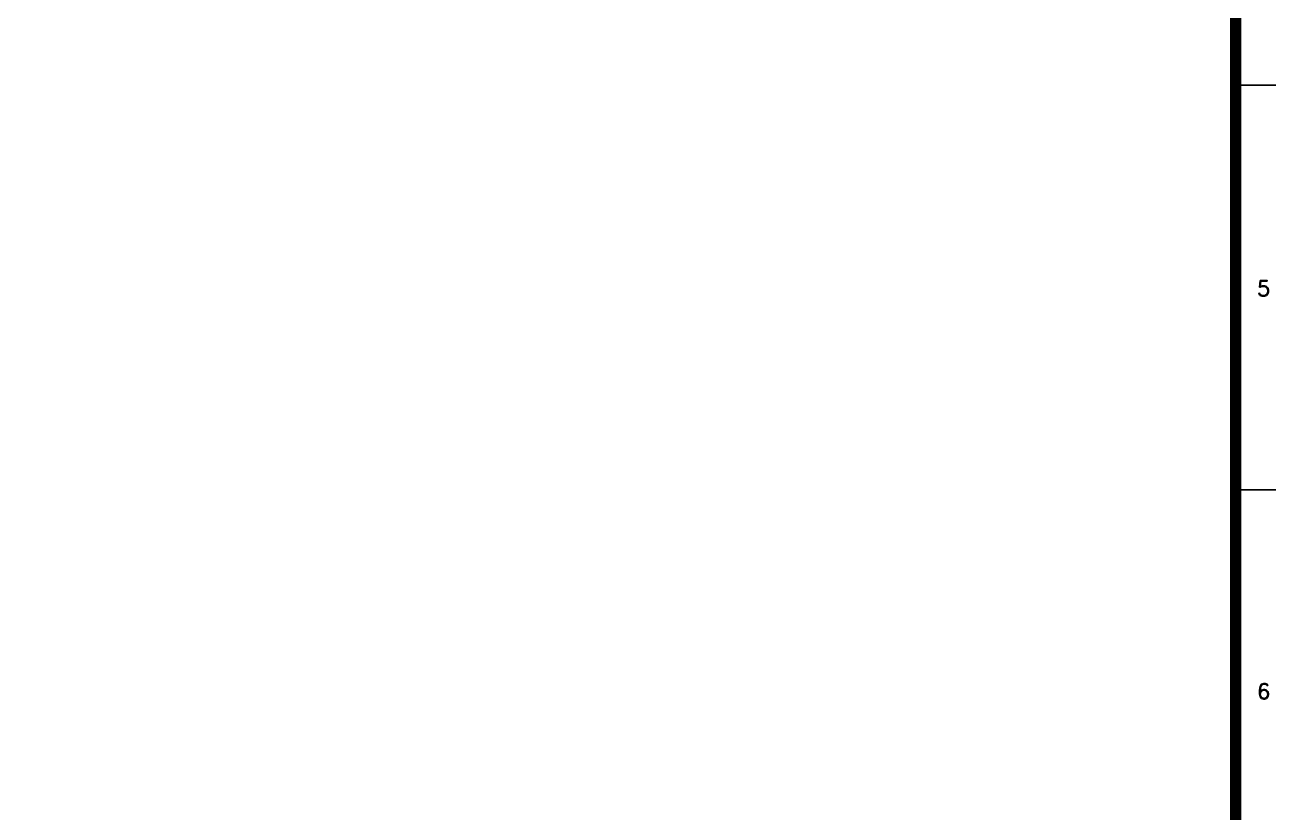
# Model space of a CAD drawing. Extents: x 0 to 22, y 0.2 to 17.
# Drawn here: x 15.34 to 22.02, y 4.37 to 8.58 of the extents above; entities that cross this region are included whole.
import ezdxf

# ---------------------------------------------------------------- set-up
doc = ezdxf.new("R2010")
doc.units = 0
doc.layers.add('BACKING', color=7, linetype='CONTINUOUS')
doc.styles.add('ROMAND', font='romand.shx', dxfattribs={"height": 2.3})

msp = doc.modelspace()

# ---------------------------------------------------------------- linework, layer by layer
at = {"layer": 'BACKING', "color": 7, "linetype": 'CONTINUOUS'}
for p, q in [((21.8, 8.2552), (22.015, 8.2552)), ((21.8, 6.0959), (22.015, 6.0959))]:
    msp.add_line(p, q, dxfattribs=at)
at = {"layer": 'BACKING', "color": 7, "linetype": 'CONTINUOUS', "const_width": 0.06, "flags": 128}
msp.add_lwpolyline([(0.197, 0.197), (21.8, 0.197), (21.8, 16.8), (0.197, 16.8)], close=True, dxfattribs=at)

# ---------------------------------------------------------------- texts
at = {"layer": 'BACKING', "color": 7, "linetype": 'CONTINUOUS', "style": 'ROMAND'}
for s, p in [('5', (21.9132, 7.129)), ('6', (21.9132, 4.9789))]:
    msp.add_text(s, height=0.0843, dxfattribs=at).set_placement(p)

doc.saveas('drawing.dxf')
